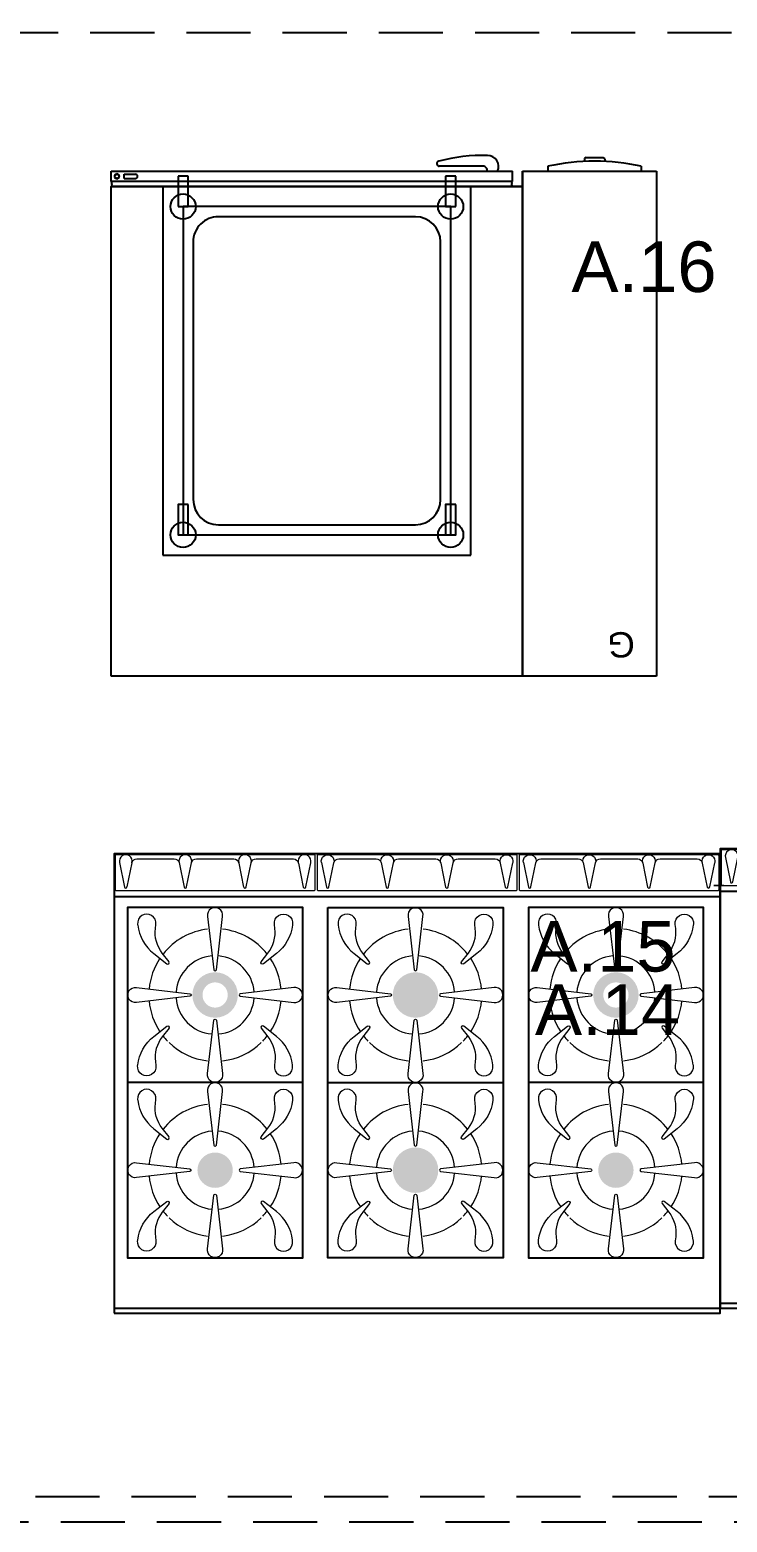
# Model space of a CAD drawing. Header units: millimetres. Extents: x -3516 to 33273, y -7531 to 724.
# Drawn here: x 3226.2 to 3364.3, y -2394 to -2098.5 of the extents above; entities that cross this region are included whole.
import ezdxf

# ---------------------------------------------------------------- set-up
doc = ezdxf.new("R2010")
doc.units = ezdxf.units.MM
doc.linetypes.add('DASHED', pattern=[19.05, 12.7, -6.35])
doc.layers.add('GRC- Yazı 1', color=3, linetype='Continuous', lineweight=20)
doc.layers.add('GRC-Ekipman', color=4, linetype='Continuous', lineweight=25)
doc.layers.add('S2000-002 Çizgi', color=7, linetype='Continuous')
doc.layers.add('S2000-003 Kapı', color=3, linetype='Continuous')
doc.styles.add('ekp-yazı', font='arial.ttf', dxfattribs={"height": 10})

# ---------------------------------------------------------------- blocks, each defined once
blk = doc.blocks.new('A$C74724A35')
at = {"layer": 'S2000-002 Çizgi', "linetype": 'Continuous', "lineweight": 0}
for p, q in [((39.55, 90.8), (0.45, 90.8)), ((1.06, 89.25), (1.06, 89.24)), ((1.06, 89.24), (2.06, 84.41)), ((2.55, 84.43), (3.54, 89.23)), ((4.51, 90), (11.89, 90)), ((12.86, 89.24), (13.86, 84.41)), ((14.35, 84.43), (15.33, 89.21)), ((16.31, 90), (23.69, 90)), ((24.68, 89.16), (25.66, 84.41)), ((26.15, 84.43), (27.13, 89.21)), ((28.11, 90), (35.49, 90)), ((36.48, 89.16), (37.46, 84.41)), ((37.95, 84.43), (38.93, 89.21)), ((40.45, 90.8), (79.55, 90.8)), ((42.05, 84.43), (41.07, 89.21)), ((43.52, 89.16), (42.54, 84.41)), ((51.89, 90), (44.51, 90)), ((53.85, 84.43), (52.87, 89.21)), ((55.32, 89.16), (54.34, 84.41)), ((63.69, 90), (56.31, 90)), ((65.65, 84.43), (64.67, 89.21)), ((67.14, 89.24), (66.14, 84.41)), ((75.49, 90), (68.11, 90)), ((77.45, 84.43), (76.46, 89.23)), ((78.94, 89.24), (77.94, 84.41)), ((78.94, 89.25), (78.94, 89.24))]:
    blk.add_line(p, q, dxfattribs=at)
at = {"layer": 'S2000-002 Çizgi'}
for points in [[(0, 0), (80, 0), (80, 91), (0, 91)], [(80, 82.5), (0, 82.5), (0, 1), (80, 1)]]:
    blk.add_lwpolyline(points, close=True, dxfattribs=at)
at = {"layer": 'S2000-002 Çizgi', "linetype": 'Continuous', "lineweight": 0}
for centre, radius, start, end in [((2.3, 89.53), 1.27, 346.4206, 193.5794), ((14.1, 89.5), 1.27, 346.4206, 193.5794), ((25.9, 89.5), 1.27, 346.4206, 193.5794), ((37.7, 89.5), 1.27, 346.4206, 193.5794), ((40.4, 90.6), 0.2, 90, 180)]:
    blk.add_arc(centre, radius, start, end, dxfattribs=at)
at = {"layer": 'S2000-002 Çizgi', "linetype": 'Continuous', "lineweight": 0, "extrusion": (0, 0, -1)}
for centre, radius, start, end in [((-39.6, 90.6), 0.2, 90, 180), ((-42.3, 89.5), 1.27, 346.4206, 193.5794), ((-54.1, 89.5), 1.27, 346.4206, 193.5794), ((-65.9, 89.5), 1.27, 346.4206, 193.5794), ((-77.7, 89.53), 1.27, 346.4206, 193.5794)]:
    blk.add_arc(centre, radius, start, end, dxfattribs=at)
for centre, major_axis, start_param, end_param in [((4.51, 89), (1, 0), 3.371293, 4.712389), ((11.89, 89), (1, 0), 4.712389, 6.0355), ((16.31, 89), (1, 0), 3.349747, 4.712389), ((23.69, 89), (1, 0), 4.712389, 6.124448), ((28.11, 89), (1, 0), 3.349747, 4.712389), ((35.49, 89), (1, 0), 4.712389, 6.124448), ((42.3, 84.46), (-0.25, 0), 3.344893, 6.16625), ((54.1, 84.46), (-0.25, 0), 3.344893, 6.16625), ((65.9, 84.46), (-0.25, 0), 3.344906, 6.16625), ((77.7, 84.46), (-0.25, 0), 3.344804, 6.16625)]:
    blk.add_ellipse(centre, major_axis=major_axis, ratio=0.999997, start_param=start_param, end_param=end_param, dxfattribs=at)
at = {"layer": 'S2000-002 Çizgi', "linetype": 'Continuous', "lineweight": 0}
for centre, major_axis, start_param, end_param in [((44.51, 89), (-1, 0), 4.712389, 6.124448), ((51.89, 89), (-1, 0), 3.349747, 4.712389), ((56.31, 89), (-1, 0), 4.712389, 6.124448), ((63.69, 89), (-1, 0), 3.349747, 4.712389), ((68.11, 89), (-1, 0), 4.712389, 6.0355), ((75.49, 89), (-1, 0), 3.371293, 4.712389), ((2.3, 84.46), (0.25, 0), 3.344804, 6.16625), ((14.1, 84.46), (0.25, 0), 3.344906, 6.16625), ((25.9, 84.46), (0.25, 0), 3.344893, 6.16625), ((37.7, 84.46), (0.25, 0), 3.344893, 6.16625)]:
    blk.add_ellipse(centre, major_axis=major_axis, ratio=0.999997, start_param=start_param, end_param=end_param, dxfattribs=at)
for points in [[(0.45, 90.8), (0.42, 90.8), (0.4, 90.8), (0.4, 90.8), (0.4, 90.8), (0.2, 90.8), (0.2, 90.6), (0.2, 90.6), (0.2, 90.6), (0.2, 90.6), (0.2, 90.6), (0.2, 87.25), (0.2, 83.9), (0.2, 83.9), (0.2, 83.9), (0.2, 83.7), (0.4, 83.7), (0.4, 83.7), (0.4, 83.7), (20, 83.7), (39.6, 83.7), (39.6, 83.7), (39.6, 83.7), (39.8, 83.7), (39.8, 83.9), (39.8, 83.9), (39.8, 83.9), (39.8, 87.25), (39.8, 90.6), (39.8, 90.6), (39.8, 90.6), (39.8, 90.6), (39.8, 90.6)], [(79.55, 90.8), (79.57, 90.8), (79.6, 90.8), (79.6, 90.8), (79.6, 90.8), (79.8, 90.8), (79.8, 90.6), (79.8, 90.6), (79.8, 90.6), (79.8, 90.6), (79.8, 90.6), (79.8, 87.25), (79.8, 83.9), (79.8, 83.9), (79.8, 83.9), (79.8, 83.7), (79.6, 83.7), (79.6, 83.7), (79.6, 83.7), (60, 83.7), (40.4, 83.7), (40.4, 83.7), (40.4, 83.7), (40.2, 83.7), (40.2, 83.9), (40.2, 83.9), (40.2, 83.9), (40.2, 87.25), (40.2, 90.6), (40.2, 90.6), (40.2, 90.6), (40.2, 90.6), (40.2, 90.6)]]:
    blk.add_rational_spline(points, [1, 1, 1, 1, 1, 0.707106781187, 1, 1, 1, 1, 1, 1, 1, 1, 1, 0.707106781187, 1, 1, 1, 1, 1, 1, 1, 0.707106781187, 1, 1, 1, 1, 1, 1, 1, 0.999999944177, 1], degree=2, knots=[0, 0, 0, 0.0625, 0.0625, 0.125, 0.125, 0.1875, 0.1875, 0.25, 0.25, 0.3125, 0.3125, 0.375, 0.375, 0.4375, 0.4375, 0.5, 0.5, 0.5625, 0.5625, 0.625, 0.625, 0.6875, 0.6875, 0.75, 0.75, 0.8125, 0.8125, 0.875, 0.875, 0.9375, 0.9375, 1, 1, 1], dxfattribs=at)
blk = doc.blocks.new('A$C5F4C111E')
at = {"layer": 'S2000-002 Çizgi', "linetype": 'Continuous', "lineweight": 0}
h = blk.add_hatch(color=256, dxfattribs=at)
edge = h.paths.add_edge_path()
edge.add_arc((20, 63.03), 4.5, 0, 360)
edge = h.paths.add_edge_path(flags=16)
edge.add_arc((20, 63.03), 2.5, 0, 360)
h = blk.add_hatch(color=256, dxfattribs=at)
edge = h.paths.add_edge_path()
edge.add_arc((59.69, 63.03), 4.5, 45, 405)
h = blk.add_hatch(color=256, dxfattribs=at)
edge = h.paths.add_edge_path()
edge.add_arc((99.37, 63.03), 4.5, 0, 360)
edge = h.paths.add_edge_path(flags=16)
edge.add_arc((99.37, 63.03), 2.5, 0, 360)
h = blk.add_hatch(color=256, dxfattribs=at)
edge = h.paths.add_edge_path()
edge.add_arc((59.69, 28.34), 4.5, 45, 405)
h = blk.add_hatch(color=256, dxfattribs=at)
edge = h.paths.add_edge_path()
edge.add_arc((20, 28.34), 3.5, 0, 360)
h = blk.add_hatch(color=256, dxfattribs=at)
edge = h.paths.add_edge_path()
edge.add_arc((99.37, 28.34), 3.5, 0, 360)
for p, q in [((39.55, 90.8), (0.45, 90.8)), ((1.06, 89.24), (2.05, 84.41)), ((2.55, 84.43), (3.54, 89.23)), ((4.51, 90), (11.89, 90)), ((12.86, 89.24), (13.85, 84.41)), ((14.35, 84.43), (15.33, 89.21)), ((16.31, 90), (23.69, 90)), ((24.68, 89.16), (25.65, 84.41)), ((26.15, 84.43), (27.13, 89.21)), ((28.11, 90), (35.49, 90)), ((36.48, 89.16), (37.45, 84.41)), ((37.95, 84.43), (38.93, 89.21)), ((79.55, 90.8), (40.45, 90.8)), ((41.06, 89.24), (42.05, 84.41)), ((42.55, 84.43), (43.54, 89.23)), ((44.51, 90), (51.89, 90)), ((52.86, 89.24), (53.85, 84.41)), ((54.35, 84.43), (55.33, 89.21)), ((56.31, 90), (63.69, 90)), ((64.68, 89.16), (65.65, 84.41)), ((66.15, 84.43), (67.13, 89.21)), ((68.11, 90), (75.49, 90)), ((76.48, 89.16), (77.45, 84.41)), ((77.95, 84.43), (78.93, 89.21)), ((119.55, 90.8), (80.45, 90.8)), ((81.06, 89.24), (82.05, 84.41)), ((82.55, 84.43), (83.54, 89.23)), ((84.51, 90), (91.89, 90)), ((92.86, 89.24), (93.85, 84.41)), ((94.35, 84.43), (95.33, 89.21)), ((96.31, 90), (103.69, 90)), ((104.68, 89.16), (105.65, 84.41)), ((106.15, 84.43), (107.13, 89.21)), ((108.11, 90), (115.49, 90)), ((116.48, 89.16), (117.45, 84.41)), ((117.95, 84.43), (118.93, 89.21))]:
    blk.add_line(p, q, dxfattribs=at)
at = {"layer": 'S2000-002 Çizgi'}
for points in [[(0, 0), (120, 0), (120, 91), (0, 91)], [(120, 82.5), (0, 82.5), (0, 1), (120, 1)], [(2.66, 11), (37.34, 11), (37.34, 80.37), (2.66, 80.37)], [(42.34, 80.37), (77.03, 80.37), (77.03, 11), (42.34, 11)], [(82.03, 11), (116.71, 11), (116.71, 80.37), (82.03, 80.37)], [(37.34, 45.68), (2.66, 45.68), (2.66, 11), (37.34, 11)], [(77.03, 11), (42.34, 11), (42.34, 45.68), (77.03, 45.68)], [(116.71, 45.68), (82.03, 45.68), (82.03, 11), (116.71, 11)]]:
    blk.add_lwpolyline(points, close=True, dxfattribs=at)
at = {"layer": 'S2000-002 Çizgi', "linetype": 'Continuous', "lineweight": 0, "flags": 128}
for points in [[(0.45, 90.8), (0.4, 90.8), (0.4, 90.8, 0.414214), (0.2, 90.6), (0.2, 90.6), (0.2, 83.9), (0.2, 83.9, 0.414214), (0.4, 83.7), (0.4, 83.7), (39.6, 83.7), (39.6, 83.7, 0.414214), (39.8, 83.9), (39.8, 83.9), (39.8, 90.6), (39.8, 90.6, 0.414214), (39.6, 90.8), (39.6, 90.8), (39.55, 90.8)], [(40.45, 90.8), (40.4, 90.8), (40.4, 90.8, 0.414214), (40.2, 90.6), (40.2, 90.6), (40.2, 83.9), (40.2, 83.9, 0.414214), (40.4, 83.7), (40.4, 83.7), (79.6, 83.7), (79.6, 83.7, 0.414214), (79.8, 83.9), (79.8, 83.9), (79.8, 90.6), (79.8, 90.6, 0.414214), (79.6, 90.8), (79.6, 90.8), (79.55, 90.8)], [(80.45, 90.8), (80.4, 90.8), (80.4, 90.8, 0.414214), (80.2, 90.6), (80.2, 90.6), (80.2, 83.9), (80.2, 83.9, 0.414214), (80.4, 83.7), (80.4, 83.7), (119.6, 83.7), (119.6, 83.7, 0.414214), (119.8, 83.9), (119.8, 83.9), (119.8, 90.6), (119.8, 90.6, 0.414214), (119.6, 90.8), (119.6, 90.8), (119.55, 90.8)]]:
    blk.add_lwpolyline(points, format="xyb", dxfattribs=at)
for points in [[(20.24, 68), (21.48, 78.59), (21.48, 78.59, 1.184985), (18.52, 78.59), (18.52, 78.59), (19.76, 68), (19.76, 68.01, 0.846962), (20.24, 68.01), (20.24, 68)], [(59.92, 68), (61.16, 78.59), (61.16, 78.59, 1.184985), (58.21, 78.59), (58.21, 78.59), (59.45, 68), (59.45, 68.01, 0.846962), (59.92, 68.01), (59.92, 68)], [(99.61, 68), (100.85, 78.59), (100.85, 78.59, 1.184985), (97.89, 78.59), (97.89, 78.59), (99.13, 68), (99.13, 68.01, 0.846962), (99.61, 68.01), (99.61, 68)], [(4.67, 76.87, 0.198912), (7.86, 71.22), (7.86, 71.22), (10.44, 69.2), (10.44, 69.2, 0.88604), (10.86, 69.62), (10.87, 69.62), (9.53, 71.32), (9.53, 71.32, -0.198912), (8.16, 76.22), (8.16, 76.22), (8.26, 77.01), (8.26, 77.02, 1.128349), (4.66, 77.02), (4.65, 77.01), (4.67, 76.87), (4.67, 76.87)], [(35.33, 76.87, -0.198912), (32.14, 71.22), (32.14, 71.22), (29.56, 69.2), (29.56, 69.2, -0.88604), (29.14, 69.62), (29.13, 69.62), (30.47, 71.32), (30.47, 71.32, 0.198912), (31.84, 76.22), (31.84, 76.22), (31.74, 77.01), (31.74, 77.02, -1.128349), (35.35, 77.02), (35.35, 77.01), (35.33, 76.87), (35.33, 76.87)], [(44.36, 76.87, 0.198912), (47.54, 71.22), (47.54, 71.22), (50.12, 69.2), (50.12, 69.2, 0.88604), (50.55, 69.62), (50.55, 69.62), (49.22, 71.32), (49.22, 71.32, -0.198912), (47.85, 76.22), (47.85, 76.22), (47.94, 77.01), (47.94, 77.02, 1.128349), (44.34, 77.02), (44.34, 77.01), (44.36, 76.87), (44.36, 76.87)], [(75.01, 76.87, -0.198912), (71.83, 71.22), (71.83, 71.22), (69.25, 69.2), (69.25, 69.2, -0.88604), (68.82, 69.62), (68.82, 69.62), (70.15, 71.32), (70.15, 71.32, 0.198912), (71.52, 76.22), (71.52, 76.22), (71.43, 77.01), (71.43, 77.02, -1.128349), (75.03, 77.02), (75.03, 77.01), (75.01, 76.87), (75.01, 76.87)], [(84.04, 76.87, 0.198912), (87.23, 71.22), (87.23, 71.22), (89.81, 69.2), (89.81, 69.2, 0.88604), (90.23, 69.62), (90.24, 69.62), (88.9, 71.32), (88.9, 71.32, -0.198912), (87.53, 76.22), (87.53, 76.22), (87.63, 77.01), (87.63, 77.02, 1.128349), (84.03, 77.02), (84.02, 77.01), (84.04, 76.87), (84.04, 76.87)], [(114.7, 76.87, -0.198912), (111.51, 71.22), (111.51, 71.22), (108.93, 69.2), (108.93, 69.2, -0.88604), (108.51, 69.62), (108.5, 69.62), (109.84, 71.32), (109.84, 71.32, 0.198912), (111.21, 76.22), (111.21, 76.22), (111.11, 77.01), (111.11, 77.02, -1.128349), (114.72, 77.02), (114.72, 77.01), (114.7, 76.87), (114.7, 76.87)], [(15.02, 62.79), (4.44, 61.55), (4.44, 61.55, -1.184985), (4.44, 64.51), (4.44, 64.51), (15.02, 63.27), (15.02, 63.27, -0.846962), (15.02, 62.79), (15.02, 62.79)], [(24.98, 62.79), (35.56, 61.55), (35.56, 61.55, 1.184985), (35.56, 64.51), (35.56, 64.51), (24.98, 63.27), (24.98, 63.27, 0.846962), (24.98, 62.79), (24.98, 62.79)], [(54.71, 62.79), (44.12, 61.55), (44.12, 61.55, -1.184985), (44.12, 64.51), (44.12, 64.51), (54.71, 63.27), (54.71, 63.27, -0.846962), (54.71, 62.79), (54.71, 62.79)], [(64.66, 62.79), (75.25, 61.55), (75.25, 61.55, 1.184985), (75.25, 64.51), (75.25, 64.51), (64.66, 63.27), (64.66, 63.27, 0.846962), (64.66, 62.79), (64.66, 62.79)], [(94.39, 62.79), (83.81, 61.55), (83.81, 61.55, -1.184985), (83.81, 64.51), (83.81, 64.51), (94.39, 63.27), (94.39, 63.27, -0.846962), (94.39, 62.79), (94.39, 62.79)], [(104.35, 62.79), (114.93, 61.55), (114.93, 61.55, 1.184985), (114.93, 64.51), (114.93, 64.51), (104.35, 63.27), (104.35, 63.27, 0.846962), (104.35, 62.79), (104.35, 62.79)], [(4.67, 49.18, -0.198912), (7.86, 54.83), (7.86, 54.83), (10.44, 56.86), (10.44, 56.86, -0.88604), (10.86, 56.43), (10.87, 56.43), (9.53, 54.74), (9.53, 54.74, 0.198912), (8.16, 49.83), (8.16, 49.83), (8.26, 49.04), (8.26, 49.04, -1.128349), (4.66, 49.04), (4.65, 49.04), (4.67, 49.19), (4.67, 49.18)], [(20.24, 58.05), (21.48, 47.46), (21.48, 47.46, -1.184985), (18.52, 47.46), (18.52, 47.46), (19.76, 58.05), (19.76, 58.05, -0.846962), (20.24, 58.05), (20.24, 58.05)], [(35.33, 49.18, 0.198912), (32.14, 54.83), (32.14, 54.83), (29.56, 56.86), (29.56, 56.86, 0.88604), (29.14, 56.43), (29.13, 56.43), (30.47, 54.74), (30.47, 54.74, -0.198912), (31.84, 49.83), (31.84, 49.83), (31.74, 49.04), (31.74, 49.04, 1.128349), (35.35, 49.04), (35.35, 49.04), (35.33, 49.19), (35.33, 49.18)], [(44.36, 49.18, -0.198912), (47.54, 54.83), (47.54, 54.83), (50.12, 56.86), (50.12, 56.86, -0.88604), (50.55, 56.43), (50.55, 56.43), (49.22, 54.74), (49.22, 54.74, 0.198912), (47.85, 49.83), (47.85, 49.83), (47.94, 49.04), (47.94, 49.04, -1.128349), (44.34, 49.04), (44.34, 49.04), (44.36, 49.19), (44.36, 49.18)], [(59.92, 58.05), (61.16, 47.46), (61.16, 47.46, -1.184985), (58.21, 47.46), (58.21, 47.46), (59.45, 58.05), (59.45, 58.05, -0.846962), (59.92, 58.05), (59.92, 58.05)], [(75.01, 49.18, 0.198912), (71.83, 54.83), (71.83, 54.83), (69.25, 56.86), (69.25, 56.86, 0.88604), (68.82, 56.43), (68.82, 56.43), (70.15, 54.74), (70.15, 54.74, -0.198912), (71.52, 49.83), (71.52, 49.83), (71.43, 49.04), (71.43, 49.04, 1.128349), (75.03, 49.04), (75.03, 49.04), (75.01, 49.19), (75.01, 49.18)], [(84.04, 49.18, -0.198912), (87.23, 54.83), (87.23, 54.83), (89.81, 56.86), (89.81, 56.86, -0.88604), (90.23, 56.43), (90.24, 56.43), (88.9, 54.74), (88.9, 54.74, 0.198912), (87.53, 49.83), (87.53, 49.83), (87.63, 49.04), (87.63, 49.04, -1.128349), (84.03, 49.04), (84.02, 49.04), (84.04, 49.19), (84.04, 49.18)], [(99.61, 58.05), (100.85, 47.46), (100.85, 47.46, -1.184985), (97.89, 47.46), (97.89, 47.46), (99.13, 58.05), (99.13, 58.05, -0.846962), (99.61, 58.05), (99.61, 58.05)], [(114.7, 49.18, 0.198912), (111.51, 54.83), (111.51, 54.83), (108.93, 56.86), (108.93, 56.86, 0.88604), (108.51, 56.43), (108.5, 56.43), (109.84, 54.74), (109.84, 54.74, -0.198912), (111.21, 49.83), (111.21, 49.83), (111.11, 49.04), (111.11, 49.04, 1.128349), (114.72, 49.04), (114.72, 49.04), (114.7, 49.19), (114.7, 49.18)], [(4.67, 42.19, 0.198912), (7.86, 36.54), (7.86, 36.54), (10.44, 34.51), (10.44, 34.51, 0.88604), (10.86, 34.94), (10.87, 34.94), (9.53, 36.63), (9.53, 36.63, -0.198912), (8.16, 41.54), (8.16, 41.54), (8.26, 42.33), (8.26, 42.33, 1.128349), (4.66, 42.33), (4.65, 42.33), (4.67, 42.18), (4.67, 42.18)], [(20.24, 33.32), (21.48, 43.9), (21.48, 43.91, 1.184985), (18.52, 43.91), (18.52, 43.9), (19.76, 33.32), (19.76, 33.32, 0.846962), (20.24, 33.32), (20.24, 33.32)], [(35.33, 42.19, -0.198912), (32.14, 36.54), (32.14, 36.54), (29.56, 34.51), (29.56, 34.51, -0.88604), (29.14, 34.94), (29.13, 34.94), (30.47, 36.63), (30.47, 36.63, 0.198912), (31.84, 41.54), (31.84, 41.54), (31.74, 42.33), (31.74, 42.33, -1.128349), (35.35, 42.33), (35.35, 42.33), (35.33, 42.18), (35.33, 42.18)], [(44.36, 42.19, 0.198912), (47.54, 36.54), (47.54, 36.54), (50.12, 34.51), (50.12, 34.51, 0.88604), (50.55, 34.94), (50.55, 34.94), (49.22, 36.63), (49.22, 36.63, -0.198912), (47.85, 41.54), (47.85, 41.54), (47.94, 42.33), (47.94, 42.33, 1.128349), (44.34, 42.33), (44.34, 42.33), (44.36, 42.18), (44.36, 42.18)], [(59.92, 33.32), (61.16, 43.9), (61.16, 43.91, 1.184985), (58.21, 43.91), (58.21, 43.9), (59.45, 33.32), (59.45, 33.32, 0.846962), (59.92, 33.32), (59.92, 33.32)], [(75.01, 42.19, -0.198912), (71.83, 36.54), (71.83, 36.54), (69.25, 34.51), (69.25, 34.51, -0.88604), (68.82, 34.94), (68.82, 34.94), (70.15, 36.63), (70.15, 36.63, 0.198912), (71.52, 41.54), (71.52, 41.54), (71.43, 42.33), (71.43, 42.33, -1.128349), (75.03, 42.33), (75.03, 42.33), (75.01, 42.18), (75.01, 42.18)], [(84.04, 42.19, 0.198912), (87.23, 36.54), (87.23, 36.54), (89.81, 34.51), (89.81, 34.51, 0.88604), (90.23, 34.94), (90.24, 34.94), (88.9, 36.63), (88.9, 36.63, -0.198912), (87.53, 41.54), (87.53, 41.54), (87.63, 42.33), (87.63, 42.33, 1.128349), (84.03, 42.33), (84.02, 42.33), (84.04, 42.18), (84.04, 42.18)], [(99.61, 33.32), (100.85, 43.9), (100.85, 43.91, 1.184985), (97.89, 43.91), (97.89, 43.9), (99.13, 33.32), (99.13, 33.32, 0.846962), (99.61, 33.32), (99.61, 33.32)], [(114.7, 42.19, -0.198912), (111.51, 36.54), (111.51, 36.54), (108.93, 34.51), (108.93, 34.51, -0.88604), (108.51, 34.94), (108.5, 34.94), (109.84, 36.63), (109.84, 36.63, 0.198912), (111.21, 41.54), (111.21, 41.54), (111.11, 42.33), (111.11, 42.33, -1.128349), (114.72, 42.33), (114.72, 42.33), (114.7, 42.18), (114.7, 42.18)], [(15.02, 28.1), (4.44, 26.86), (4.44, 26.86, -1.184985), (4.44, 29.82), (4.44, 29.82), (15.02, 28.58), (15.02, 28.58, -0.846962), (15.02, 28.1), (15.02, 28.1)], [(24.98, 28.1), (35.56, 26.86), (35.56, 26.86, 1.184985), (35.56, 29.82), (35.56, 29.82), (24.98, 28.58), (24.98, 28.58, 0.846962), (24.98, 28.1), (24.98, 28.1)], [(54.71, 28.1), (44.12, 26.86), (44.12, 26.86, -1.184985), (44.12, 29.82), (44.12, 29.82), (54.71, 28.58), (54.71, 28.58, -0.846962), (54.71, 28.1), (54.71, 28.1)], [(64.66, 28.1), (75.25, 26.86), (75.25, 26.86, 1.184985), (75.25, 29.82), (75.25, 29.82), (64.66, 28.58), (64.66, 28.58, 0.846962), (64.66, 28.1), (64.66, 28.1)], [(94.39, 28.1), (83.81, 26.86), (83.81, 26.86, -1.184985), (83.81, 29.82), (83.81, 29.82), (94.39, 28.58), (94.39, 28.58, -0.846962), (94.39, 28.1), (94.39, 28.1)], [(104.35, 28.1), (114.93, 26.86), (114.93, 26.86, 1.184985), (114.93, 29.82), (114.93, 29.82), (104.35, 28.58), (104.35, 28.58, 0.846962), (104.35, 28.1), (104.35, 28.1)], [(4.67, 14.5, -0.198912), (7.86, 20.15), (7.86, 20.15), (10.44, 22.17), (10.44, 22.17, -0.88604), (10.86, 21.75), (10.87, 21.75), (9.53, 20.05), (9.53, 20.05, 0.198912), (8.16, 15.15), (8.16, 15.15), (8.26, 14.36), (8.26, 14.35, -1.128349), (4.66, 14.35), (4.65, 14.36), (4.67, 14.5), (4.67, 14.5)], [(20.24, 23.36), (21.48, 12.78), (21.48, 12.78, -1.184985), (18.52, 12.78), (18.52, 12.78), (19.76, 23.36), (19.76, 23.36, -0.846962), (20.24, 23.36), (20.24, 23.36)], [(35.33, 14.5, 0.198912), (32.14, 20.15), (32.14, 20.15), (29.56, 22.17), (29.56, 22.17, 0.88604), (29.14, 21.75), (29.13, 21.75), (30.47, 20.05), (30.47, 20.05, -0.198912), (31.84, 15.15), (31.84, 15.15), (31.74, 14.36), (31.74, 14.35, 1.128349), (35.35, 14.35), (35.35, 14.36), (35.33, 14.5), (35.33, 14.5)], [(44.36, 14.5, -0.198912), (47.54, 20.15), (47.54, 20.15), (50.12, 22.17), (50.12, 22.17, -0.88604), (50.55, 21.75), (50.55, 21.75), (49.22, 20.05), (49.22, 20.05, 0.198912), (47.85, 15.15), (47.85, 15.15), (47.94, 14.36), (47.94, 14.35, -1.128349), (44.34, 14.35), (44.34, 14.36), (44.36, 14.5), (44.36, 14.5)], [(59.92, 23.36), (61.16, 12.78), (61.16, 12.78, -1.184985), (58.21, 12.78), (58.21, 12.78), (59.45, 23.36), (59.45, 23.36, -0.846962), (59.92, 23.36), (59.92, 23.36)], [(75.01, 14.5, 0.198912), (71.83, 20.15), (71.83, 20.15), (69.25, 22.17), (69.25, 22.17, 0.88604), (68.82, 21.75), (68.82, 21.75), (70.15, 20.05), (70.15, 20.05, -0.198912), (71.52, 15.15), (71.52, 15.15), (71.43, 14.36), (71.43, 14.35, 1.128349), (75.03, 14.35), (75.03, 14.36), (75.01, 14.5), (75.01, 14.5)], [(84.04, 14.5, -0.198912), (87.23, 20.15), (87.23, 20.15), (89.81, 22.17), (89.81, 22.17, -0.88604), (90.23, 21.75), (90.24, 21.75), (88.9, 20.05), (88.9, 20.05, 0.198912), (87.53, 15.15), (87.53, 15.15), (87.63, 14.36), (87.63, 14.35, -1.128349), (84.03, 14.35), (84.02, 14.36), (84.04, 14.5), (84.04, 14.5)], [(99.61, 23.36), (100.85, 12.78), (100.85, 12.78, -1.184985), (97.89, 12.78), (97.89, 12.78), (99.13, 23.36), (99.13, 23.36, -0.846962), (99.61, 23.36), (99.61, 23.36)], [(114.7, 14.5, 0.198912), (111.51, 20.15), (111.51, 20.15), (108.93, 22.17), (108.93, 22.17, 0.88604), (108.51, 21.75), (108.5, 21.75), (109.84, 20.05), (109.84, 20.05, -0.198912), (111.21, 15.15), (111.21, 15.15), (111.11, 14.36), (111.11, 14.35, 1.128349), (114.72, 14.35), (114.72, 14.36), (114.7, 14.5), (114.7, 14.5)]]:
    blk.add_lwpolyline(points, format="xyb", close=True, dxfattribs=at)
at = {"layer": 'S2000-002 Çizgi', "linetype": 'Continuous', "lineweight": 0}
for centre, radius, start, end in [((2.3, 89.54), 1.27, 346.4206, 193.5794), ((14.1, 89.54), 1.27, 346.4206, 193.5794), ((25.91, 89.54), 1.27, 346.4206, 193.5794), ((37.71, 89.54), 1.27, 346.4206, 193.5794), ((2.3, 84.46), 0.25, 191.6432, 353.3001), ((14.1, 84.46), 0.25, 191.649, 353.3001), ((25.9, 84.46), 0.25, 191.6483, 353.3001), ((37.7, 84.46), 0.25, 191.6483, 353.3001), ((42.3, 84.46), 0.25, 191.6432, 353.3001), ((54.1, 84.46), 0.25, 191.649, 353.3001), ((65.9, 84.46), 0.25, 191.6483, 353.3001), ((77.7, 84.46), 0.25, 191.6483, 353.3001), ((82.3, 84.46), 0.25, 191.6432, 353.3001), ((94.1, 84.46), 0.25, 191.649, 353.3001), ((105.9, 84.46), 0.25, 191.6483, 353.3001), ((117.7, 84.46), 0.25, 191.6483, 353.3001), ((20, 63.03), 13.12, 96.495, 141.8457), ((20, 63.03), 13.12, 38.1588, 83.5095), ((59.69, 63.03), 13.12, 96.495, 141.8457), ((59.69, 63.03), 13.12, 38.1588, 83.5095), ((99.37, 63.03), 13.12, 96.495, 141.8457), ((99.37, 63.03), 13.12, 38.1588, 83.5095), ((20, 63.03), 13.12, 146.3552, 174.8101), ((20, 63.03), 7.75, 94.8424, 175.844), ((20, 63.03), 7.75, 4.1565, 85.147), ((20, 63.03), 13.12, 5.1902, 33.6432), ((59.69, 63.03), 13.12, 146.3552, 174.8101), ((59.69, 63.03), 7.75, 94.8424, 175.844), ((59.69, 63.03), 7.75, 4.1565, 85.147), ((59.69, 63.03), 13.12, 5.1902, 33.6432), ((99.37, 63.03), 13.12, 146.3552, 174.8101), ((99.37, 63.03), 7.75, 94.8424, 175.844), ((99.37, 63.03), 7.75, 4.1565, 85.147), ((99.37, 63.03), 13.12, 5.1902, 33.6432), ((20, 63.03), 7.75, 184.1426, 265.1371), ((20, 63.03), 7.75, 274.8296, 355.8569), ((59.69, 63.03), 7.75, 184.1426, 265.1371), ((59.69, 63.03), 7.75, 274.8296, 355.8569), ((99.37, 63.03), 7.75, 184.1426, 265.1371), ((99.37, 63.03), 7.75, 274.8296, 355.8569), ((20, 63.03), 13.12, 185.182, 213.6505), ((20, 63.03), 13.12, 326.3525, 354.8177), ((59.69, 63.03), 13.12, 185.182, 213.6505), ((59.69, 63.03), 13.12, 326.3525, 354.8177), ((99.37, 63.03), 13.12, 185.182, 213.6505), ((99.37, 63.03), 13.12, 326.3525, 354.8177), ((20, 63.03), 13.12, 217.8519, 224.075), ((20, 63.03), 13.12, 225.9224, 263.5018), ((20, 63.03), 13.12, 276.4888, 314.0748), ((20, 63.03), 13.12, 315.9244, 322.151), ((59.69, 63.03), 13.12, 217.8519, 224.075), ((59.69, 63.03), 13.12, 225.9224, 263.5018), ((59.69, 63.03), 13.12, 276.4888, 314.0748), ((59.69, 63.03), 13.12, 315.9244, 322.151), ((99.37, 63.03), 13.12, 217.8519, 224.075), ((99.37, 63.03), 13.12, 225.9224, 263.5018), ((99.37, 63.03), 13.12, 276.4888, 314.0748), ((99.37, 63.03), 13.12, 315.9244, 322.151), ((20, 28.34), 13.12, 96.495, 141.8457), ((20, 28.34), 13.12, 38.1588, 83.5095), ((59.69, 28.34), 13.12, 96.495, 141.8457), ((59.69, 28.34), 13.12, 38.1588, 83.5095), ((99.37, 28.34), 13.12, 96.495, 141.8457), ((99.37, 28.34), 13.12, 38.1588, 83.5095), ((20, 28.34), 13.12, 146.3552, 174.8101), ((20, 28.34), 7.75, 94.8424, 175.844), ((20, 28.34), 7.75, 4.1565, 85.147), ((20, 28.34), 13.12, 5.1902, 33.6432), ((59.69, 28.34), 13.12, 146.3552, 174.8101), ((59.69, 28.34), 7.75, 94.8424, 175.844), ((59.69, 28.34), 7.75, 4.1565, 85.147), ((59.69, 28.34), 13.12, 5.1902, 33.6432), ((99.37, 28.34), 13.12, 146.3552, 174.8101), ((99.37, 28.34), 7.75, 94.8424, 175.844), ((99.37, 28.34), 7.75, 4.1565, 85.147), ((99.37, 28.34), 13.12, 5.1902, 33.6432), ((20, 28.34), 13.12, 185.182, 213.6505), ((20, 28.34), 7.75, 184.1426, 265.1371), ((20, 28.34), 7.75, 274.8296, 355.8569), ((20, 28.34), 13.12, 326.3525, 354.8177), ((59.69, 28.34), 13.12, 185.182, 213.6505), ((59.69, 28.34), 7.75, 184.1426, 265.1371), ((59.69, 28.34), 7.75, 274.8296, 355.8569), ((59.69, 28.34), 13.12, 326.3525, 354.8177), ((99.37, 28.34), 13.12, 185.182, 213.6505), ((99.37, 28.34), 7.75, 184.1426, 265.1371), ((99.37, 28.34), 7.75, 274.8296, 355.8569), ((99.37, 28.34), 13.12, 326.3525, 354.8177), ((20, 28.34), 13.12, 217.8519, 224.075), ((20, 28.34), 13.12, 225.9224, 263.5018), ((20, 28.34), 13.12, 276.4888, 314.0748), ((20, 28.34), 13.12, 315.9244, 322.151), ((59.69, 28.34), 13.12, 217.8519, 224.075), ((59.69, 28.34), 13.12, 225.9224, 263.5018), ((59.69, 28.34), 13.12, 276.4888, 314.0748), ((59.69, 28.34), 13.12, 315.9244, 322.151), ((99.37, 28.34), 13.12, 217.8519, 224.075), ((99.37, 28.34), 13.12, 225.9224, 263.5018), ((99.37, 28.34), 13.12, 276.4888, 314.0748), ((99.37, 28.34), 13.12, 315.9244, 322.151)]:
    blk.add_arc(centre, radius, start, end, dxfattribs=at)
at = {"layer": 'S2000-002 Çizgi', "linetype": 'Continuous', "lineweight": 0, "extrusion": (0, 0, -1)}
for centre, radius, start, end in [((-4.51, 89), 1, 13.1608, 90), ((-11.89, 89), 1, 90, 165.8087), ((-16.31, 89), 1, 11.9263, 90), ((-23.69, 89), 1, 90, 170.905), ((-28.11, 89), 1, 11.9263, 90), ((-35.49, 89), 1, 90, 170.905), ((-42.29, 89.54), 1.27, 346.4206, 193.5794), ((-44.51, 89), 1, 13.1608, 90), ((-51.89, 89), 1, 90, 165.8087), ((-54.09, 89.54), 1.27, 346.4206, 193.5794), ((-56.31, 89), 1, 11.9263, 90), ((-63.69, 89), 1, 90, 170.905), ((-65.9, 89.54), 1.27, 346.4206, 193.5794), ((-68.11, 89), 1, 11.9263, 90), ((-75.49, 89), 1, 90, 170.905), ((-77.7, 89.54), 1.27, 346.4206, 193.5794), ((-82.3, 89.54), 1.27, 346.4206, 193.5794), ((-84.51, 89), 1, 13.1608, 90), ((-91.89, 89), 1, 90, 165.8087), ((-94.1, 89.54), 1.27, 346.4206, 193.5794), ((-96.31, 89), 1, 11.9263, 90), ((-103.69, 89), 1, 90, 170.905), ((-105.91, 89.54), 1.27, 346.4206, 193.5794), ((-108.11, 89), 1, 11.9263, 90), ((-115.49, 89), 1, 90, 170.905), ((-117.71, 89.54), 1.27, 346.4206, 193.5794)]:
    blk.add_arc(centre, radius, start, end, dxfattribs=at)
blk = doc.blocks.new('RATİONAL 202-G')
for p, q in [((0, -100), (0, 0)), ((0, 0), (26.5, 0)), ((26.5, 0), (26.5, -100)), ((26.5, -97), (26.5, 0)), ((26.5, 0), (108, 0)), ((108, 0), (108, -97)), ((97.75, -24), (36.75, -24)), ((36.75, -24), (36.75, -97)), ((97.75, -97), (97.75, -24)), ((26.5, -100), (26.5, -97)), ((26.5, -97), (28.5, -97)), ((108, -97), (26.5, -97)), ((28.5, -97), (108, -97)), ((28.5, -97), (28.76, -97.24)), ((28.76, -97.24), (28.5, -97.38)), ((28.5, -97.38), (28.74, -97.54)), ((36.75, -97), (97.75, -97)), ((108, -97), (107.74, -97.24)), ((107.74, -97.24), (108, -97.38)), ((108, -97.38), (107.76, -97.54)), ((26.5, -100), (0, -100)), ((28.74, -97.54), (28.5, -97.67)), ((28.5, -97.67), (28.75, -97.78)), ((28.75, -97.78), (28.5, -98)), ((28.5, -98), (28.5, -100)), ((28.5, -98), (108, -98)), ((108, -100), (28.5, -100)), ((108, -97.67), (107.75, -97.78)), ((107.75, -97.78), (108, -98)), ((107.76, -97.54), (108, -97.67)), ((108, -98), (108, -100)), ((108, -98), (108, -100))]:
    blk.add_line(p, q)
at = {"color": 33}
for p, q in [((93.75, -28), (40.75, -28)), ((40.75, -28), (40.75, -93)), ((93.75, -93), (93.75, -28)), ((86.75, -30), (47.75, -30)), ((42.75, -35), (42.75, -86)), ((91.75, -86), (91.75, -35)), ((47.75, -91), (86.75, -91)), ((40.75, -93), (93.75, -93)), ((3, -101), (3, -100)), ((21.5, -101), (21.5, -100)), ((105.41, -98.58), (103.19, -98.58)), ((105.41, -99.42), (103.19, -99.42)), ((105.41, -98.58), (105.41, -99.42)), ((106.85, -98.5), (106.4, -98.78)), ((106.4, -98.78), (106.4, -99.22)), ((106.4, -99.22), (106.85, -99.5)), ((107.3, -98.78), (106.85, -98.5)), ((106.85, -99.5), (107.3, -99.22)), ((107.3, -99.22), (107.3, -98.78)), ((10.25, -102.41), (10.25, -101.99)), ((13.95, -102.71), (10.55, -102.71)), ((13.95, -102.71), (13.95, -102.71)), ((14.25, -102.41), (14.25, -101.99)), ((34.36, -101), (43, -101))]:
    blk.add_line(p, q, dxfattribs=at)
at = {"color": 251}
for p, q in [((41.75, -93), (39.75, -93)), ((39.75, -93), (39.75, -99)), ((41.75, -99), (41.75, -93)), ((94.75, -93), (92.75, -93)), ((92.75, -93), (92.75, -99)), ((94.75, -99), (94.75, -93)), ((39.75, -99), (41.75, -99)), ((92.75, -99), (94.75, -99))]:
    blk.add_line(p, q, dxfattribs=at)
for points in [[(39.75, -34), (41.75, -34), (41.75, -28), (39.75, -28)], [(92.75, -34), (94.75, -34), (94.75, -28), (92.75, -28)]]:
    blk.add_lwpolyline(points, close=True, dxfattribs=at)
for centre in [(40.75, -28), (93.75, -28), (40.75, -93), (93.75, -93)]:
    blk.add_circle(centre, 2.5, dxfattribs=at)
at = {"color": 33}
blk.add_circle((106.85, -99), 0.422, dxfattribs=at)
for centre, radius, start, end in [((47.75, -35), 5, 90, 180), ((86.75, -35), 5, 0, 90), ((47.75, -86), 5, 180, 270), ((86.75, -86), 5, 270, 0), ((33.39, -100.99), 2.13, 152.4514, 271.8384), ((34.4, -100.1), 0.901, 173.6786, 268.011), ((103.19, -99), 0.422, 90, 270), ((12.25, -58.93), 43.07, 257.5996, 282.4004), ((10.55, -102.41), 0.3, 180, 270), ((13.95, -102.41), 0.3, 269.9709, 0), ((34.5, -70.37), 32.77, 268.1836, 285.1943), ((43, -101.5), 0.5, 280.2235, 90)]:
    blk.add_arc(centre, radius, start, end, dxfattribs=at)
at = {"color": 4, "style": 'ekp-yazı'}
blk.add_text('G', height=5, dxfattribs=at).set_placement((4.28, -8.73))

msp = doc.modelspace()

# ---------------------------------------------------------------- linework, layer by layer
at = {"color": 1, "linetype": 'DASHED'}
msp.add_lwpolyline([(3195.1, -2093.967), (3645.1, -2093.967), (3645.1, -2393.967), (3195.1, -2393.967), (3195.1, -2093.967)], dxfattribs=at)
msp.add_lwpolyline([(3200.1, -2098.967), (3640.1, -2098.967), (3640.1, -2388.967), (3200.1, -2388.967)], close=True, dxfattribs=at)

# ---------------------------------------------------------------- block references
at = {"layer": 'GRC-Ekipman', "rotation": 180}
msp.add_blockref('RATİONAL 202-G', (3350.334, -2226.467), dxfattribs=at)
at = {"layer": 'S2000-003 Kapı'}
for name, p in [('A$C5F4C111E', (3242.933, -2352.611)), ('A$C74724A35', (3362.933, -2351.611))]:
    msp.add_blockref(name, p, dxfattribs=at)

# ---------------------------------------------------------------- texts
at = {"layer": 'GRC- Yazı 1', "color": 6, "style": 'ekp-yazı'}
for s, p in [('A.16', (3333.503, -2150.375)), ('A.15', (3325.39, -2284.941)), ('A.14', (3326.284, -2297.472))]:
    msp.add_text(s, height=10, dxfattribs=at).set_placement(p)

doc.saveas('drawing.dxf')
